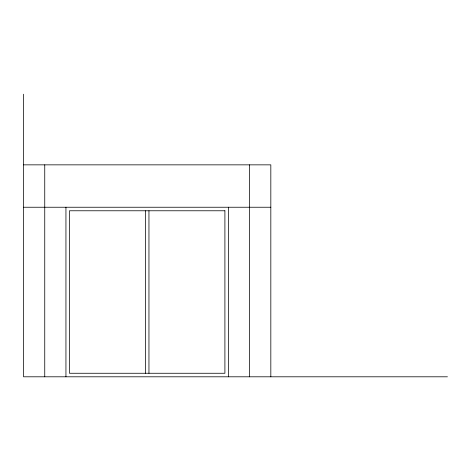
<?xml version="1.0" encoding="UTF-8"?>
<svg xmlns="http://www.w3.org/2000/svg" width="471" height="471" viewBox="0 0 471 471"><rect width="100%" height="100%" fill="white"/><g stroke="black" fill="none" stroke-linecap="round" stroke-linejoin="round"><path stroke-width="0.71" d="M23.55 164.85L270.825 164.85L270.825 376.8M23.55 207.24L270.825 207.24M447.45 376.8L23.55 376.8L23.55 94.2M249.63 164.85L249.63 376.8M228.435 207.24L228.435 376.8M148.954 210.773L148.954 373.267M145.421 210.773L145.421 373.267M65.94 207.24L65.94 376.8M44.745 164.85L44.745 376.8M224.903 210.773L69.472 210.773L69.472 373.267L224.903 373.267L224.903 210.773"/></g></svg>
